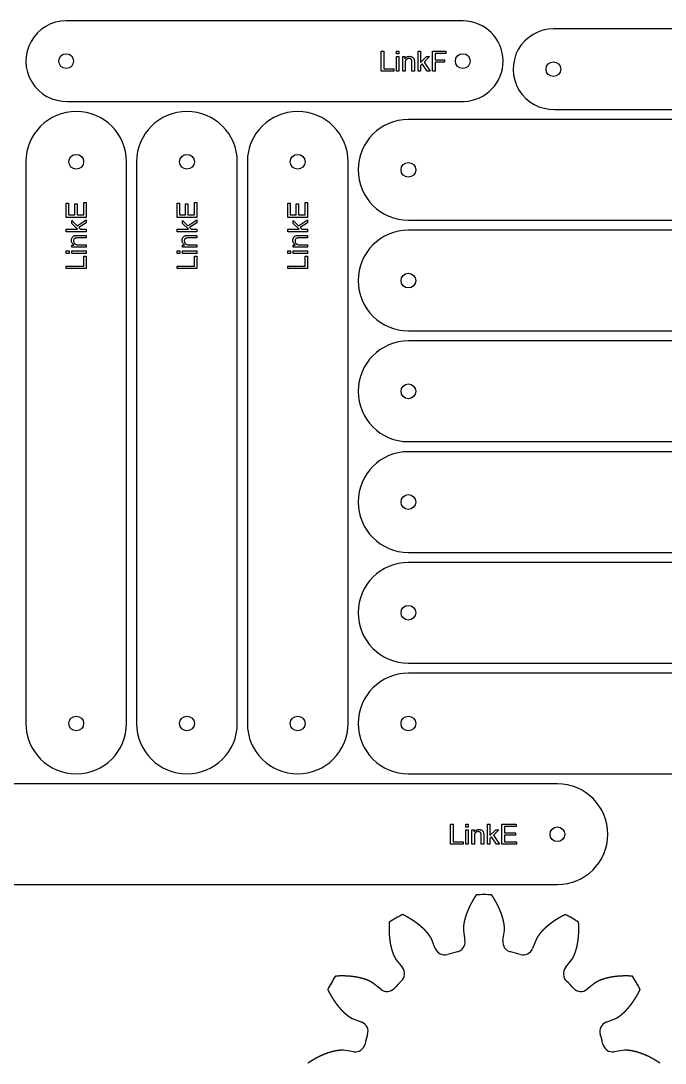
# Model space of a CAD drawing. Header units: millimetres. Extents: x 18 to 1169, y 18 to 1181.
# Drawn here: x 495 to 879, y 560 to 1181 of the extents above; entities that cross this region are included whole.
import ezdxf

# ---------------------------------------------------------------- set-up
doc = ezdxf.new("R2010")
doc.units = ezdxf.units.MM
doc.layers.add('cut', color=5, linetype='Continuous', true_color=0x0000ff)
doc.layers.add('line engraving', color=1, linetype='Continuous', true_color=0xff0000)

msp = doc.modelspace()

# ---------------------------------------------------------------- linework, layer by layer
at = {"layer": 'cut', "color": 5, "true_color": 0x0000ff}
for p, q in [((758.78, 638.69), (759.67, 632.59)), ((782.33, 632.59), (783.22, 638.69)), ((742.01, 627.86), (739.74, 633.58)), ((802.26, 633.58), (799.99, 627.86)), ((718.58, 621.36), (722.39, 616.53)), ((819.61, 616.53), (823.42, 621.36)), ((709.47, 603.61), (704.64, 607.42)), ((837.36, 607.42), (832.53, 603.61)), ((692.42, 586.26), (698.14, 583.99)), ((843.86, 583.99), (849.58, 586.26)), ((693.41, 566.33), (687.31, 567.22)), ((854.69, 567.22), (848.59, 566.33))]:
    msp.add_line(p, q, dxfattribs=at)
for points in [[(522, 1180.8, 1.015779), (522.75, 1132.81), (759.13, 1132.81, 0.980982), (758.6, 1180.8)], [(812.4, 1176, 1.015779), (813.15, 1128.01), (1049.53, 1128.01, 0.980982), (1049, 1176)], [(498, 1096.8), (498, 762, 1), (558, 762), (558, 1096.8, 1)], [(564, 1096.8), (564, 762, 1), (624, 762), (624, 1096.8, 1)], [(630, 1096.8), (630, 762, 1), (690, 762), (690, 1096.8, 1)], [(1060.8, 1122), (726, 1122, 1), (726, 1062), (1060.8, 1062, 1)], [(1060.8, 1056), (726, 1056, 1), (726, 996), (1060.8, 996, 1)], [(1060.8, 990), (726, 990, 1), (726, 930), (1060.8, 930, 1)], [(1060.8, 924), (726, 924, 1), (726, 864), (1060.8, 864, 1)], [(1060.8, 858), (726, 858, 1), (726, 798), (1060.8, 798, 1)], [(1060.8, 792), (726, 792, 1), (726, 732), (1060.8, 732, 1)], [(814.8, 726), (480, 726, 1), (480, 666), (814.8, 666, 1)]]:
    msp.add_lwpolyline(points, format="xyb", close=True, dxfattribs=at)
for centre in [(522, 1156.8), (758.4, 1156.8), (812.4, 1152), (528, 1096.8), (594, 1096.8), (660, 1096.8), (726, 1092), (726, 1026), (726, 960), (726, 894), (726, 828), (528, 762), (594, 762), (660, 762), (726, 762), (814.8, 696)]:
    msp.add_circle(centre, 4.4, dxfattribs=at)
for centre, radius, start, end in [((771, 555), 105, 87.50669, 92.49331), ((771, 555), 105, 117.50669, 122.49331), ((771, 555), 105, 57.50669, 62.49331), ((747.59, 630.08), 6, -158.30621, -72.68168), ((753.73, 631.73), 6, -77.31832, 8.30621), ((788.27, 631.73), 6, 171.69379, -102.68168), ((794.41, 630.08), 6, -107.31832, -21.69379), ((771, 555), 72.64, 102.68168, 107.31832), ((771, 555), 72.64, 72.68168, 77.31832), ((717.68, 612.81), 6, -47.31832, 38.30621), ((824.32, 612.81), 6, 141.69379, -132.68168), ((771, 555), 105, 147.50669, 152.49331), ((771, 555), 105, 27.50669, 32.49331), ((713.19, 608.32), 6, -128.30621, -42.68168), ((771, 555), 72.64, 132.68168, 137.31832), ((771, 555), 72.64, 42.68168, 47.31832), ((828.81, 608.32), 6, -137.31832, -51.69379), ((695.92, 578.41), 6, -17.31832, 68.30621), ((846.08, 578.41), 6, 111.69379, -162.68168), ((771, 555), 72.64, 162.68168, 167.31832), ((771, 555), 72.64, 12.68168, 17.31832), ((694.27, 572.27), 6, -98.30621, -12.68168), ((847.73, 572.27), 6, -167.31832, -81.69379)]:
    msp.add_arc(centre, radius, start, end, dxfattribs=at)
for points in [[(766.43, 659.9), (766.39, 659.84), (766.32, 659.73), (766.2, 659.55), (766.05, 659.32), (765.86, 659.03), (765.67, 658.73), (765.48, 658.44), (765.3, 658.14), (765.11, 657.85), (764.93, 657.55), (764.76, 657.26), (764.58, 656.96), (764.41, 656.67), (764.24, 656.37), (764.07, 656.07), (763.9, 655.77), (763.73, 655.48), (763.57, 655.18), (763.41, 654.88), (763.25, 654.58), (763.1, 654.28), (762.94, 653.98), (762.79, 653.67), (762.64, 653.37), (762.49, 653.07), (762.35, 652.77), (762.2, 652.47), (762.06, 652.16), (761.93, 651.86), (761.79, 651.56), (761.66, 651.25), (761.53, 650.95), (761.4, 650.64), (761.27, 650.34), (761.15, 650.03), (761.03, 649.73), (760.91, 649.42), (760.79, 649.12), (760.68, 648.81), (760.57, 648.51), (760.46, 648.2), (760.36, 647.89), (760.25, 647.58), (760.15, 647.28), (760.06, 646.97), (759.96, 646.66), (759.87, 646.36), (759.78, 646.05), (759.7, 645.74), (759.62, 645.43), (759.54, 645.12), (759.46, 644.82), (759.39, 644.51), (759.32, 644.2), (759.25, 643.89), (759.19, 643.58), (759.13, 643.28), (759.07, 642.97), (759.02, 642.66), (758.97, 642.35), (758.92, 642.04), (758.89, 641.74), (758.85, 641.43), (758.82, 641.12), (758.8, 640.82), (758.77, 640.51), (758.75, 640.2), (758.74, 639.9), (758.73, 639.59), (758.73, 639.29), (758.74, 639.05), (758.76, 638.87), (758.77, 638.75), (758.78, 638.69)], [(783.22, 638.69), (783.23, 638.75), (783.24, 638.87), (783.26, 639.05), (783.27, 639.29), (783.27, 639.59), (783.26, 639.9), (783.25, 640.2), (783.23, 640.51), (783.2, 640.82), (783.18, 641.12), (783.15, 641.43), (783.11, 641.74), (783.08, 642.04), (783.03, 642.35), (782.98, 642.66), (782.93, 642.97), (782.87, 643.28), (782.81, 643.58), (782.75, 643.89), (782.68, 644.2), (782.61, 644.51), (782.54, 644.82), (782.46, 645.12), (782.38, 645.43), (782.3, 645.74), (782.22, 646.05), (782.13, 646.36), (782.04, 646.66), (781.94, 646.97), (781.85, 647.28), (781.75, 647.58), (781.64, 647.89), (781.54, 648.2), (781.43, 648.51), (781.32, 648.81), (781.21, 649.12), (781.09, 649.42), (780.97, 649.73), (780.85, 650.03), (780.73, 650.34), (780.6, 650.64), (780.47, 650.95), (780.34, 651.25), (780.21, 651.56), (780.07, 651.86), (779.94, 652.16), (779.8, 652.47), (779.65, 652.77), (779.51, 653.07), (779.36, 653.37), (779.21, 653.67), (779.06, 653.98), (778.9, 654.28), (778.75, 654.58), (778.59, 654.88), (778.43, 655.18), (778.27, 655.48), (778.1, 655.77), (777.93, 656.07), (777.76, 656.37), (777.59, 656.67), (777.42, 656.96), (777.24, 657.26), (777.07, 657.55), (776.89, 657.85), (776.7, 658.14), (776.52, 658.44), (776.33, 658.73), (776.14, 659.03), (775.95, 659.32), (775.8, 659.55), (775.68, 659.73), (775.61, 659.84), (775.57, 659.9)], [(739.74, 633.58), (739.72, 633.64), (739.67, 633.75), (739.59, 633.92), (739.48, 634.13), (739.33, 634.4), (739.17, 634.66), (739, 634.91), (738.83, 635.17), (738.66, 635.42), (738.48, 635.67), (738.31, 635.93), (738.12, 636.17), (737.94, 636.42), (737.74, 636.67), (737.55, 636.91), (737.35, 637.15), (737.14, 637.39), (736.94, 637.62), (736.73, 637.86), (736.52, 638.09), (736.3, 638.32), (736.09, 638.55), (735.87, 638.78), (735.64, 639.01), (735.42, 639.23), (735.19, 639.46), (734.96, 639.68), (734.73, 639.9), (734.49, 640.12), (734.25, 640.34), (734.01, 640.55), (733.77, 640.77), (733.53, 640.98), (733.28, 641.19), (733.03, 641.4), (732.78, 641.61), (732.53, 641.82), (732.27, 642.02), (732.01, 642.23), (731.75, 642.43), (731.49, 642.63), (731.23, 642.83), (730.96, 643.03), (730.7, 643.23), (730.43, 643.42), (730.16, 643.61), (729.88, 643.81), (729.61, 644), (729.33, 644.19), (729.05, 644.37), (728.77, 644.56), (728.49, 644.75), (728.21, 644.93), (727.92, 645.11), (727.63, 645.29), (727.35, 645.47), (727.06, 645.65), (726.76, 645.82), (726.47, 646), (726.17, 646.17), (725.88, 646.34), (725.58, 646.51), (725.28, 646.68), (724.98, 646.85), (724.67, 647.01), (724.37, 647.18), (724.06, 647.34), (723.75, 647.5), (723.44, 647.66), (723.13, 647.82), (722.88, 647.94), (722.69, 648.04), (722.57, 648.1), (722.51, 648.13)], [(819.49, 648.13), (819.43, 648.1), (819.31, 648.04), (819.12, 647.94), (818.87, 647.82), (818.56, 647.66), (818.25, 647.5), (817.94, 647.34), (817.63, 647.18), (817.33, 647.01), (817.02, 646.85), (816.72, 646.68), (816.42, 646.51), (816.12, 646.34), (815.83, 646.17), (815.53, 646), (815.24, 645.82), (814.94, 645.65), (814.65, 645.47), (814.37, 645.29), (814.08, 645.11), (813.79, 644.93), (813.51, 644.75), (813.23, 644.56), (812.95, 644.37), (812.67, 644.19), (812.39, 644), (812.12, 643.81), (811.84, 643.61), (811.57, 643.42), (811.3, 643.23), (811.04, 643.03), (810.77, 642.83), (810.51, 642.63), (810.25, 642.43), (809.99, 642.23), (809.73, 642.02), (809.47, 641.82), (809.22, 641.61), (808.97, 641.4), (808.72, 641.19), (808.47, 640.98), (808.23, 640.77), (807.99, 640.55), (807.75, 640.34), (807.51, 640.12), (807.27, 639.9), (807.04, 639.68), (806.81, 639.46), (806.58, 639.23), (806.36, 639.01), (806.13, 638.78), (805.91, 638.55), (805.7, 638.32), (805.48, 638.09), (805.27, 637.86), (805.06, 637.62), (804.86, 637.39), (804.65, 637.15), (804.45, 636.91), (804.26, 636.67), (804.06, 636.42), (803.88, 636.17), (803.69, 635.93), (803.52, 635.67), (803.34, 635.42), (803.17, 635.17), (803, 634.91), (802.83, 634.66), (802.67, 634.4), (802.52, 634.13), (802.41, 633.92), (802.33, 633.75), (802.28, 633.64), (802.26, 633.58)], [(714.59, 643.56), (714.59, 643.49), (714.58, 643.35), (714.57, 643.14), (714.55, 642.86), (714.53, 642.52), (714.52, 642.17), (714.5, 641.82), (714.49, 641.47), (714.48, 641.13), (714.47, 640.78), (714.46, 640.44), (714.46, 640.09), (714.46, 639.75), (714.46, 639.41), (714.46, 639.06), (714.46, 638.72), (714.47, 638.38), (714.48, 638.04), (714.49, 637.7), (714.5, 637.36), (714.52, 637.02), (714.53, 636.69), (714.55, 636.35), (714.57, 636.01), (714.6, 635.68), (714.62, 635.34), (714.65, 635.01), (714.68, 634.68), (714.71, 634.35), (714.75, 634.02), (714.78, 633.69), (714.82, 633.36), (714.86, 633.03), (714.91, 632.7), (714.95, 632.38), (715, 632.05), (715.05, 631.73), (715.1, 631.41), (715.16, 631.08), (715.21, 630.76), (715.27, 630.44), (715.34, 630.13), (715.4, 629.81), (715.47, 629.49), (715.54, 629.18), (715.61, 628.86), (715.69, 628.55), (715.76, 628.24), (715.84, 627.93), (715.92, 627.62), (716.01, 627.32), (716.1, 627.01), (716.19, 626.71), (716.28, 626.41), (716.38, 626.11), (716.48, 625.81), (716.58, 625.51), (716.69, 625.22), (716.79, 624.93), (716.9, 624.63), (717.02, 624.35), (717.14, 624.06), (717.26, 623.78), (717.39, 623.5), (717.52, 623.22), (717.66, 622.94), (717.79, 622.67), (717.93, 622.39), (718.07, 622.12), (718.23, 621.86), (718.36, 621.66), (718.47, 621.51), (718.54, 621.41), (718.58, 621.36)], [(823.42, 621.36), (823.46, 621.41), (823.53, 621.51), (823.64, 621.66), (823.77, 621.86), (823.93, 622.12), (824.07, 622.39), (824.21, 622.67), (824.34, 622.94), (824.48, 623.22), (824.61, 623.5), (824.74, 623.78), (824.86, 624.06), (824.98, 624.35), (825.1, 624.63), (825.21, 624.93), (825.31, 625.22), (825.42, 625.51), (825.52, 625.81), (825.62, 626.11), (825.72, 626.41), (825.81, 626.71), (825.9, 627.01), (825.99, 627.32), (826.08, 627.62), (826.16, 627.93), (826.24, 628.24), (826.31, 628.55), (826.39, 628.86), (826.46, 629.18), (826.53, 629.49), (826.6, 629.81), (826.66, 630.13), (826.73, 630.44), (826.79, 630.76), (826.84, 631.08), (826.9, 631.41), (826.95, 631.73), (827, 632.05), (827.05, 632.38), (827.09, 632.7), (827.14, 633.03), (827.18, 633.36), (827.22, 633.69), (827.25, 634.02), (827.29, 634.35), (827.32, 634.68), (827.35, 635.01), (827.38, 635.34), (827.4, 635.68), (827.43, 636.01), (827.45, 636.35), (827.47, 636.69), (827.48, 637.02), (827.5, 637.36), (827.51, 637.7), (827.52, 638.04), (827.53, 638.38), (827.54, 638.72), (827.54, 639.06), (827.54, 639.41), (827.54, 639.75), (827.54, 640.09), (827.54, 640.44), (827.53, 640.78), (827.52, 641.13), (827.51, 641.47), (827.5, 641.82), (827.48, 642.17), (827.47, 642.52), (827.45, 642.86), (827.43, 643.14), (827.42, 643.35), (827.41, 643.49), (827.41, 643.56)], [(704.64, 607.42), (704.59, 607.46), (704.49, 607.53), (704.34, 607.64), (704.14, 607.77), (703.88, 607.93), (703.61, 608.07), (703.33, 608.21), (703.06, 608.34), (702.78, 608.48), (702.5, 608.61), (702.22, 608.74), (701.94, 608.86), (701.65, 608.98), (701.37, 609.1), (701.07, 609.21), (700.78, 609.31), (700.49, 609.42), (700.19, 609.52), (699.89, 609.62), (699.59, 609.72), (699.29, 609.81), (698.99, 609.9), (698.68, 609.99), (698.38, 610.08), (698.07, 610.16), (697.76, 610.24), (697.45, 610.31), (697.14, 610.39), (696.82, 610.46), (696.51, 610.53), (696.19, 610.6), (695.87, 610.66), (695.56, 610.73), (695.24, 610.79), (694.92, 610.84), (694.59, 610.9), (694.27, 610.95), (693.95, 611), (693.62, 611.05), (693.3, 611.09), (692.97, 611.14), (692.64, 611.18), (692.31, 611.22), (691.98, 611.25), (691.65, 611.29), (691.32, 611.32), (690.99, 611.35), (690.66, 611.38), (690.32, 611.4), (689.99, 611.43), (689.65, 611.45), (689.31, 611.47), (688.98, 611.48), (688.64, 611.5), (688.3, 611.51), (687.96, 611.52), (687.62, 611.53), (687.28, 611.54), (686.94, 611.54), (686.59, 611.54), (686.25, 611.54), (685.91, 611.54), (685.56, 611.54), (685.22, 611.53), (684.87, 611.52), (684.53, 611.51), (684.18, 611.5), (683.83, 611.48), (683.48, 611.47), (683.14, 611.45), (682.86, 611.43), (682.65, 611.42), (682.51, 611.41), (682.44, 611.41)], [(859.56, 611.41), (859.49, 611.41), (859.35, 611.42), (859.14, 611.43), (858.86, 611.45), (858.52, 611.47), (858.17, 611.48), (857.82, 611.5), (857.47, 611.51), (857.13, 611.52), (856.78, 611.53), (856.44, 611.54), (856.09, 611.54), (855.75, 611.54), (855.41, 611.54), (855.06, 611.54), (854.72, 611.54), (854.38, 611.53), (854.04, 611.52), (853.7, 611.51), (853.36, 611.5), (853.02, 611.48), (852.69, 611.47), (852.35, 611.45), (852.01, 611.43), (851.68, 611.4), (851.34, 611.38), (851.01, 611.35), (850.68, 611.32), (850.35, 611.29), (850.02, 611.25), (849.69, 611.22), (849.36, 611.18), (849.03, 611.14), (848.7, 611.09), (848.38, 611.05), (848.05, 611), (847.73, 610.95), (847.41, 610.9), (847.08, 610.84), (846.76, 610.79), (846.44, 610.73), (846.13, 610.66), (845.81, 610.6), (845.49, 610.53), (845.18, 610.46), (844.86, 610.39), (844.55, 610.31), (844.24, 610.24), (843.93, 610.16), (843.62, 610.08), (843.32, 609.99), (843.01, 609.9), (842.71, 609.81), (842.41, 609.72), (842.11, 609.62), (841.81, 609.52), (841.51, 609.42), (841.22, 609.31), (840.93, 609.21), (840.63, 609.1), (840.35, 608.98), (840.06, 608.86), (839.78, 608.74), (839.5, 608.61), (839.22, 608.48), (838.94, 608.34), (838.67, 608.21), (838.39, 608.07), (838.12, 607.93), (837.86, 607.77), (837.66, 607.64), (837.51, 607.53), (837.41, 607.46), (837.36, 607.42)], [(677.87, 603.49), (677.9, 603.43), (677.96, 603.31), (678.06, 603.12), (678.18, 602.87), (678.34, 602.56), (678.5, 602.25), (678.66, 601.94), (678.82, 601.63), (678.99, 601.33), (679.15, 601.02), (679.32, 600.72), (679.49, 600.42), (679.66, 600.12), (679.83, 599.83), (680, 599.53), (680.18, 599.24), (680.35, 598.94), (680.53, 598.65), (680.71, 598.37), (680.89, 598.08), (681.07, 597.79), (681.25, 597.51), (681.44, 597.23), (681.63, 596.95), (681.81, 596.67), (682, 596.39), (682.19, 596.12), (682.39, 595.84), (682.58, 595.57), (682.77, 595.3), (682.97, 595.04), (683.17, 594.77), (683.37, 594.51), (683.57, 594.25), (683.77, 593.99), (683.98, 593.73), (684.18, 593.47), (684.39, 593.22), (684.6, 592.97), (684.81, 592.72), (685.02, 592.47), (685.23, 592.23), (685.45, 591.99), (685.66, 591.75), (685.88, 591.51), (686.1, 591.27), (686.32, 591.04), (686.54, 590.81), (686.77, 590.58), (686.99, 590.36), (687.22, 590.13), (687.45, 589.91), (687.68, 589.7), (687.91, 589.48), (688.14, 589.27), (688.38, 589.06), (688.61, 588.86), (688.85, 588.65), (689.09, 588.45), (689.33, 588.26), (689.58, 588.06), (689.83, 587.88), (690.07, 587.69), (690.33, 587.52), (690.58, 587.34), (690.83, 587.17), (691.09, 587), (691.34, 586.83), (691.6, 586.67), (691.87, 586.52), (692.08, 586.41), (692.25, 586.33), (692.36, 586.28), (692.42, 586.26)], [(849.58, 586.26), (849.64, 586.28), (849.75, 586.33), (849.92, 586.41), (850.13, 586.52), (850.4, 586.67), (850.66, 586.83), (850.91, 587), (851.17, 587.17), (851.42, 587.34), (851.67, 587.52), (851.93, 587.69), (852.17, 587.88), (852.42, 588.06), (852.67, 588.26), (852.91, 588.45), (853.15, 588.65), (853.39, 588.86), (853.62, 589.06), (853.86, 589.27), (854.09, 589.48), (854.32, 589.7), (854.55, 589.91), (854.78, 590.13), (855.01, 590.36), (855.23, 590.58), (855.46, 590.81), (855.68, 591.04), (855.9, 591.27), (856.12, 591.51), (856.34, 591.75), (856.55, 591.99), (856.77, 592.23), (856.98, 592.47), (857.19, 592.72), (857.4, 592.97), (857.61, 593.22), (857.82, 593.47), (858.02, 593.73), (858.23, 593.99), (858.43, 594.25), (858.63, 594.51), (858.83, 594.77), (859.03, 595.04), (859.23, 595.3), (859.42, 595.57), (859.61, 595.84), (859.81, 596.12), (860, 596.39), (860.19, 596.67), (860.37, 596.95), (860.56, 597.23), (860.75, 597.51), (860.93, 597.79), (861.11, 598.08), (861.29, 598.37), (861.47, 598.65), (861.65, 598.94), (861.82, 599.24), (862, 599.53), (862.17, 599.83), (862.34, 600.12), (862.51, 600.42), (862.68, 600.72), (862.85, 601.02), (863.01, 601.33), (863.18, 601.63), (863.34, 601.94), (863.5, 602.25), (863.66, 602.56), (863.82, 602.87), (863.94, 603.12), (864.04, 603.31), (864.1, 603.43), (864.13, 603.49)], [(687.31, 567.22), (687.25, 567.23), (687.13, 567.24), (686.95, 567.26), (686.71, 567.27), (686.41, 567.27), (686.1, 567.26), (685.8, 567.25), (685.49, 567.23), (685.18, 567.2), (684.88, 567.18), (684.57, 567.15), (684.26, 567.11), (683.96, 567.08), (683.65, 567.03), (683.34, 566.98), (683.03, 566.93), (682.72, 566.87), (682.42, 566.81), (682.11, 566.75), (681.8, 566.68), (681.49, 566.61), (681.18, 566.54), (680.88, 566.46), (680.57, 566.38), (680.26, 566.3), (679.95, 566.22), (679.64, 566.13), (679.34, 566.04), (679.03, 565.94), (678.72, 565.85), (678.42, 565.75), (678.11, 565.64), (677.8, 565.54), (677.49, 565.43), (677.19, 565.32), (676.88, 565.21), (676.58, 565.09), (676.27, 564.97), (675.97, 564.85), (675.66, 564.73), (675.36, 564.6), (675.05, 564.47), (674.75, 564.34), (674.44, 564.21), (674.14, 564.07), (673.84, 563.94), (673.53, 563.8), (673.23, 563.65), (672.93, 563.51), (672.63, 563.36), (672.33, 563.21), (672.02, 563.06), (671.72, 562.9), (671.42, 562.75), (671.12, 562.59), (670.82, 562.43), (670.52, 562.27), (670.23, 562.1), (669.93, 561.93), (669.63, 561.76), (669.33, 561.59), (669.04, 561.42), (668.74, 561.24), (668.45, 561.07), (668.15, 560.89), (667.86, 560.7), (667.56, 560.52), (667.27, 560.33), (666.97, 560.14), (666.68, 559.95), (666.45, 559.8), (666.27, 559.68), (666.16, 559.61), (666.1, 559.57)], [(875.9, 559.57), (875.84, 559.61), (875.73, 559.68), (875.55, 559.8), (875.32, 559.95), (875.03, 560.14), (874.73, 560.33), (874.44, 560.52), (874.14, 560.7), (873.85, 560.89), (873.55, 561.07), (873.26, 561.24), (872.96, 561.42), (872.67, 561.59), (872.37, 561.76), (872.07, 561.93), (871.77, 562.1), (871.48, 562.27), (871.18, 562.43), (870.88, 562.59), (870.58, 562.75), (870.28, 562.9), (869.98, 563.06), (869.67, 563.21), (869.37, 563.36), (869.07, 563.51), (868.77, 563.65), (868.47, 563.8), (868.16, 563.94), (867.86, 564.07), (867.56, 564.21), (867.25, 564.34), (866.95, 564.47), (866.64, 564.6), (866.34, 564.73), (866.03, 564.85), (865.73, 564.97), (865.42, 565.09), (865.12, 565.21), (864.81, 565.32), (864.51, 565.43), (864.2, 565.54), (863.89, 565.64), (863.58, 565.75), (863.28, 565.85), (862.97, 565.94), (862.66, 566.04), (862.36, 566.13), (862.05, 566.22), (861.74, 566.3), (861.43, 566.38), (861.12, 566.46), (860.82, 566.54), (860.51, 566.61), (860.2, 566.68), (859.89, 566.75), (859.58, 566.81), (859.28, 566.87), (858.97, 566.93), (858.66, 566.98), (858.35, 567.03), (858.04, 567.08), (857.74, 567.11), (857.43, 567.15), (857.12, 567.18), (856.82, 567.2), (856.51, 567.23), (856.2, 567.25), (855.9, 567.26), (855.59, 567.27), (855.29, 567.27), (855.05, 567.26), (854.87, 567.24), (854.75, 567.23), (854.69, 567.22)]]:
    msp.add_open_spline(points, degree=5, dxfattribs=at)
at = {"layer": 'line engraving', "color": 1, "true_color": 0xff0000}
for points in [[(709.81, 1150.87), (709.81, 1162.73), (711.37, 1162.73), (711.37, 1152.27), (717.22, 1152.27), (717.22, 1150.87), (709.81, 1150.87)], [(718.91, 1161.06), (718.91, 1162.73), (720.36, 1162.73), (720.36, 1161.06), (718.91, 1161.06)], [(731.8, 1150.87), (731.8, 1162.73), (733.26, 1162.73), (733.26, 1155.97), (736.7, 1159.46), (738.59, 1159.46), (735.3, 1156.27), (738.92, 1150.87), (737.12, 1150.87), (734.28, 1155.26), (733.26, 1154.28), (733.26, 1150.87), (731.8, 1150.87)], [(740.34, 1150.87), (740.34, 1162.73), (748.34, 1162.73), (748.34, 1161.33), (741.91, 1161.33), (741.91, 1157.66), (747.48, 1157.66), (747.48, 1156.26), (741.91, 1156.26), (741.91, 1150.87), (740.34, 1150.87)], [(718.91, 1150.87), (718.91, 1159.46), (720.36, 1159.46), (720.36, 1150.87), (718.91, 1150.87)], [(722.58, 1150.87), (722.58, 1159.46), (723.89, 1159.46), (723.89, 1158.24), (724.14, 1158.57), (724.42, 1158.86), (724.72, 1159.1), (725.05, 1159.3), (725.4, 1159.46), (725.78, 1159.57), (726.19, 1159.63), (726.62, 1159.66), (727, 1159.64), (727.37, 1159.59), (727.72, 1159.5), (728.05, 1159.38), (728.36, 1159.23), (728.62, 1159.05), (728.84, 1158.86), (729.03, 1158.64), (729.18, 1158.41), (729.3, 1158.15), (729.4, 1157.87), (729.48, 1157.57), (729.51, 1157.33), (729.54, 1157.01), (729.56, 1156.62), (729.56, 1156.15), (729.56, 1150.87), (728.1, 1150.87), (728.1, 1156.1), (728.09, 1156.51), (728.06, 1156.87), (728.01, 1157.18), (727.93, 1157.43), (727.83, 1157.64), (727.7, 1157.82), (727.53, 1157.99), (727.33, 1158.13), (727.11, 1158.25), (726.86, 1158.33), (726.6, 1158.38), (726.32, 1158.39), (726.09, 1158.38), (725.87, 1158.36), (725.65, 1158.31), (725.45, 1158.25), (725.25, 1158.16), (725.06, 1158.06), (724.88, 1157.94), (724.71, 1157.8), (724.55, 1157.64), (724.42, 1157.44), (724.3, 1157.21), (724.2, 1156.95), (724.13, 1156.65), (724.08, 1156.32), (724.05, 1155.96), (724.04, 1155.56), (724.04, 1150.87), (722.58, 1150.87)], [(533.93, 1063.59), (522.07, 1063.59), (522.07, 1072.17), (523.47, 1072.17), (523.47, 1065.16), (527.1, 1065.16), (527.1, 1071.72), (528.49, 1071.72), (528.49, 1065.16), (532.53, 1065.16), (532.53, 1072.44), (533.93, 1072.44), (533.93, 1063.59)], [(599.93, 1063.59), (588.07, 1063.59), (588.07, 1072.17), (589.47, 1072.17), (589.47, 1065.16), (593.1, 1065.16), (593.1, 1071.72), (594.49, 1071.72), (594.49, 1065.16), (598.53, 1065.16), (598.53, 1072.44), (599.93, 1072.44), (599.93, 1063.59)], [(665.93, 1063.59), (654.07, 1063.59), (654.07, 1072.17), (655.47, 1072.17), (655.47, 1065.16), (659.1, 1065.16), (659.1, 1071.72), (660.49, 1071.72), (660.49, 1065.16), (664.53, 1065.16), (664.53, 1072.44), (665.93, 1072.44), (665.93, 1063.59)], [(533.93, 1055.1), (522.07, 1055.1), (522.07, 1056.56), (528.83, 1056.56), (525.34, 1060), (525.34, 1061.89), (528.53, 1058.6), (533.93, 1062.22), (533.93, 1060.42), (529.54, 1057.58), (530.52, 1056.56), (533.93, 1056.56), (533.93, 1055.1)], [(599.93, 1055.1), (588.07, 1055.1), (588.07, 1056.56), (594.83, 1056.56), (591.34, 1060), (591.34, 1061.89), (594.53, 1058.6), (599.93, 1062.22), (599.93, 1060.42), (595.54, 1057.58), (596.52, 1056.56), (599.93, 1056.56), (599.93, 1055.1)], [(665.93, 1055.1), (654.07, 1055.1), (654.07, 1056.56), (660.83, 1056.56), (657.34, 1060), (657.34, 1061.89), (660.53, 1058.6), (665.93, 1062.22), (665.93, 1060.42), (661.54, 1057.58), (662.52, 1056.56), (665.93, 1056.56), (665.93, 1055.1)], [(533.93, 1045.88), (525.34, 1045.88), (525.34, 1047.19), (526.56, 1047.19), (526.23, 1047.44), (525.94, 1047.71), (525.7, 1048.02), (525.5, 1048.35), (525.34, 1048.7), (525.23, 1049.08), (525.17, 1049.49), (525.14, 1049.92), (525.16, 1050.3), (525.21, 1050.67), (525.3, 1051.02), (525.42, 1051.35), (525.57, 1051.66), (525.75, 1051.92), (525.94, 1052.14), (526.16, 1052.33), (526.39, 1052.48), (526.65, 1052.6), (526.93, 1052.7), (527.23, 1052.78), (527.47, 1052.81), (527.79, 1052.84), (528.18, 1052.85), (528.65, 1052.86), (533.93, 1052.86), (533.93, 1051.4), (528.7, 1051.4), (528.29, 1051.39), (527.93, 1051.36), (527.62, 1051.31), (527.37, 1051.23), (527.16, 1051.13), (526.98, 1051), (526.81, 1050.83), (526.67, 1050.63), (526.55, 1050.41), (526.47, 1050.16), (526.42, 1049.9), (526.41, 1049.62), (526.42, 1049.39), (526.44, 1049.17), (526.49, 1048.95), (526.55, 1048.75), (526.64, 1048.55), (526.74, 1048.36), (526.86, 1048.18), (527, 1048.01), (527.16, 1047.85), (527.36, 1047.71), (527.59, 1047.6), (527.85, 1047.5), (528.15, 1047.43), (528.48, 1047.38), (528.84, 1047.35), (529.24, 1047.33), (533.93, 1047.33), (533.93, 1045.88)], [(599.93, 1045.88), (591.34, 1045.88), (591.34, 1047.19), (592.56, 1047.19), (592.23, 1047.44), (591.94, 1047.71), (591.7, 1048.02), (591.5, 1048.35), (591.34, 1048.7), (591.23, 1049.08), (591.17, 1049.49), (591.14, 1049.92), (591.16, 1050.3), (591.21, 1050.67), (591.3, 1051.02), (591.42, 1051.35), (591.57, 1051.66), (591.75, 1051.92), (591.94, 1052.14), (592.16, 1052.33), (592.39, 1052.48), (592.65, 1052.6), (592.93, 1052.7), (593.23, 1052.78), (593.47, 1052.81), (593.79, 1052.84), (594.18, 1052.85), (594.65, 1052.86), (599.93, 1052.86), (599.93, 1051.4), (594.7, 1051.4), (594.29, 1051.39), (593.93, 1051.36), (593.62, 1051.31), (593.37, 1051.23), (593.16, 1051.13), (592.98, 1051), (592.81, 1050.83), (592.67, 1050.63), (592.55, 1050.41), (592.47, 1050.16), (592.42, 1049.9), (592.41, 1049.62), (592.42, 1049.39), (592.44, 1049.17), (592.49, 1048.95), (592.55, 1048.75), (592.64, 1048.55), (592.74, 1048.36), (592.86, 1048.18), (593, 1048.01), (593.16, 1047.85), (593.36, 1047.71), (593.59, 1047.6), (593.85, 1047.5), (594.15, 1047.43), (594.48, 1047.38), (594.84, 1047.35), (595.24, 1047.33), (599.93, 1047.33), (599.93, 1045.88)], [(665.93, 1045.88), (657.34, 1045.88), (657.34, 1047.19), (658.56, 1047.19), (658.23, 1047.44), (657.94, 1047.71), (657.7, 1048.02), (657.5, 1048.35), (657.34, 1048.7), (657.23, 1049.08), (657.17, 1049.49), (657.14, 1049.92), (657.16, 1050.3), (657.21, 1050.67), (657.3, 1051.02), (657.42, 1051.35), (657.57, 1051.66), (657.75, 1051.92), (657.94, 1052.14), (658.16, 1052.33), (658.39, 1052.48), (658.65, 1052.6), (658.93, 1052.7), (659.23, 1052.78), (659.47, 1052.81), (659.79, 1052.84), (660.18, 1052.85), (660.65, 1052.86), (665.93, 1052.86), (665.93, 1051.4), (660.7, 1051.4), (660.29, 1051.39), (659.93, 1051.36), (659.62, 1051.31), (659.37, 1051.23), (659.16, 1051.13), (658.98, 1051), (658.81, 1050.83), (658.67, 1050.63), (658.55, 1050.41), (658.47, 1050.16), (658.42, 1049.9), (658.41, 1049.62), (658.42, 1049.39), (658.44, 1049.17), (658.49, 1048.95), (658.55, 1048.75), (658.64, 1048.55), (658.74, 1048.36), (658.86, 1048.18), (659, 1048.01), (659.16, 1047.85), (659.36, 1047.71), (659.59, 1047.6), (659.85, 1047.5), (660.15, 1047.43), (660.48, 1047.38), (660.84, 1047.35), (661.24, 1047.33), (665.93, 1047.33), (665.93, 1045.88)], [(523.74, 1042.21), (522.07, 1042.21), (522.07, 1043.66), (523.74, 1043.66), (523.74, 1042.21)], [(533.93, 1033.11), (522.07, 1033.11), (522.07, 1034.67), (532.53, 1034.67), (532.53, 1040.52), (533.93, 1040.52), (533.93, 1033.11)], [(533.93, 1042.21), (525.34, 1042.21), (525.34, 1043.66), (533.93, 1043.66), (533.93, 1042.21)], [(589.74, 1042.21), (588.07, 1042.21), (588.07, 1043.66), (589.74, 1043.66), (589.74, 1042.21)], [(599.93, 1033.11), (588.07, 1033.11), (588.07, 1034.67), (598.53, 1034.67), (598.53, 1040.52), (599.93, 1040.52), (599.93, 1033.11)], [(599.93, 1042.21), (591.34, 1042.21), (591.34, 1043.66), (599.93, 1043.66), (599.93, 1042.21)], [(655.74, 1042.21), (654.07, 1042.21), (654.07, 1043.66), (655.74, 1043.66), (655.74, 1042.21)], [(665.93, 1033.11), (654.07, 1033.11), (654.07, 1034.67), (664.53, 1034.67), (664.53, 1040.52), (665.93, 1040.52), (665.93, 1033.11)], [(665.93, 1042.21), (657.34, 1042.21), (657.34, 1043.66), (665.93, 1043.66), (665.93, 1042.21)], [(751.11, 690.07), (751.11, 701.93), (752.67, 701.93), (752.67, 691.47), (758.52, 691.47), (758.52, 690.07), (751.11, 690.07)], [(760.21, 700.26), (760.21, 701.93), (761.66, 701.93), (761.66, 700.26), (760.21, 700.26)], [(760.21, 690.07), (760.21, 698.66), (761.66, 698.66), (761.66, 690.07), (760.21, 690.07)], [(763.88, 690.07), (763.88, 698.66), (765.19, 698.66), (765.19, 697.44), (765.44, 697.77), (765.71, 698.06), (766.02, 698.3), (766.35, 698.5), (766.7, 698.66), (767.08, 698.77), (767.49, 698.83), (767.92, 698.86), (768.3, 698.84), (768.67, 698.79), (769.02, 698.7), (769.35, 698.58), (769.66, 698.43), (769.92, 698.25), (770.14, 698.06), (770.33, 697.84), (770.48, 697.61), (770.6, 697.35), (770.7, 697.07), (770.78, 696.77), (770.81, 696.53), (770.84, 696.21), (770.85, 695.82), (770.86, 695.35), (770.86, 690.07), (769.4, 690.07), (769.4, 695.3), (769.39, 695.71), (769.36, 696.07), (769.31, 696.38), (769.23, 696.63), (769.13, 696.84), (769, 697.02), (768.83, 697.19), (768.63, 697.33), (768.41, 697.45), (768.16, 697.53), (767.9, 697.58), (767.62, 697.59), (767.39, 697.58), (767.17, 697.56), (766.95, 697.51), (766.75, 697.45), (766.55, 697.36), (766.36, 697.26), (766.18, 697.14), (766.01, 697), (765.85, 696.84), (765.71, 696.64), (765.6, 696.41), (765.5, 696.15), (765.43, 695.85), (765.38, 695.52), (765.35, 695.16), (765.33, 694.76), (765.33, 690.07), (763.88, 690.07)], [(773.1, 690.07), (773.1, 701.93), (774.56, 701.93), (774.56, 695.17), (778, 698.66), (779.89, 698.66), (776.6, 695.47), (780.22, 690.07), (778.42, 690.07), (775.58, 694.46), (774.56, 693.48), (774.56, 690.07), (773.1, 690.07)], [(781.59, 690.07), (781.59, 701.93), (790.17, 701.93), (790.17, 700.53), (783.16, 700.53), (783.16, 696.9), (789.72, 696.9), (789.72, 695.51), (783.16, 695.51), (783.16, 691.47), (790.44, 691.47), (790.44, 690.07), (781.59, 690.07)]]:
    msp.add_lwpolyline(points, dxfattribs=at)

doc.saveas('drawing.dxf')
